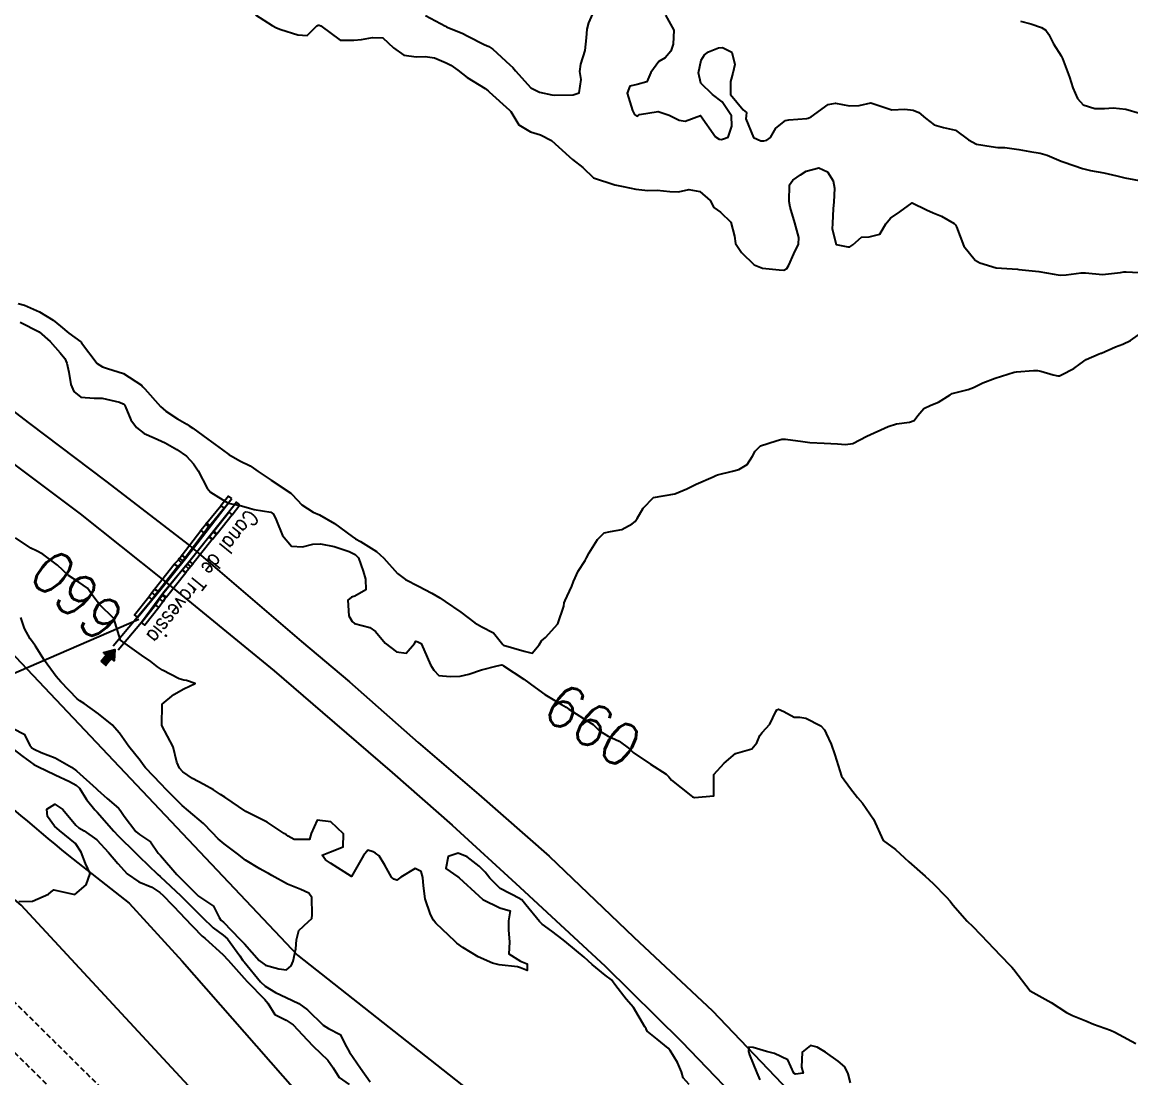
# Model space of a CAD drawing. Header units: metres. Extents: x 292545 to 299085, y 7450245 to 7463078.
# Drawn here: x 296518.3 to 296622.6, y 7461470.4 to 7461569.7 of the extents above; entities that cross this region are included whole.
import ezdxf
from ezdxf.enums import TextEntityAlignment as Align

# ---------------------------------------------------------------- set-up
doc = ezdxf.new("R2010")
doc.units = ezdxf.units.M
for name, pattern in [('CONTINUO', [0]), ('DASHED', [0.75, 0.5, -0.25]), ('TRACEJADO', [8.7, 8, -0.7])]:
    doc.linetypes.add(name, pattern=pattern)
for name, color, linetype in [('BUEIRO', 151, 'Continuous'), ('CANAL', 151, 'Continuous'), ('Cotas', 45, 'Continuous'), ('Curvas de Nivel 1m', 11, 'Continuous'), ('Curvas de Nivel 5m', 15, 'Continuous'), ('Hidrografia', 140, 'Continuous'), ('Linha Férrea', 20, 'Continuous'), ('TEXTO', 45, 'Continuous'), ('Vias Primárias', 230, 'Continuous'), ('Vias Secundárias', 230, 'DASHED')]:
    doc.layers.add(name, color=color, linetype=linetype)
doc.styles.add('ROMANS', font='romans', dxfattribs={"height": 0.2})
doc.styles.add('SIMPLEX', font='simplex', dxfattribs={"height": 0.2})
doc.styles.add('Style-STANDARD', font='STANDARD.shx')

msp = doc.modelspace()

# ---------------------------------------------------------------- hatches: boundary and pattern name
at = {"layer": 'TEXTO'}
msp.add_hatch(color=256, dxfattribs=at).paths.add_polyline_path([(296525.72, 7461509.61), (296526.24, 7461510.24), (296525.97, 7461510.45), (296527.02, 7461510.72), (296526.96, 7461509.64), (296526.7, 7461509.86), (296526.18, 7461509.23)])

# ---------------------------------------------------------------- linework, layer by layer
at = {"layer": 'BUEIRO', "linetype": 'TRACEJADO', "flags": 128}
for points in [[(296529.15, 7461513.75), (296526.88, 7461511.03)], [(296529.52, 7461513.26), (296527.34, 7461510.65)]]:
    msp.add_lwpolyline(points, dxfattribs=at)
at = {"layer": 'CANAL', "linetype": 'CONTINUO'}
for points in [[(296538.04, 7461524.91, 659.31), (296537.72, 7461525.15, 659.34), (296537.01, 7461524.25, 660.06), (296537.32, 7461524, 660.05)], [(296538.8, 7461524.33, 659.33), (296538.48, 7461524.58, 659.19), (296537.76, 7461523.64, 660.04), (296538.07, 7461523.39, 660.02)]]:
    msp.add_polyline3d(points, close=True, dxfattribs=at)
for points in [[(296529.15, 7461513.75, 659.86), (296529.17, 7461513.72, 659.15), (296531.36, 7461516.4, 659.64), (296533.66, 7461519.27, 659.57), (296538.04, 7461524.91, 659.31)], [(296529.52, 7461513.26, 659.93), (296529.52, 7461513.28, 659.24), (296531.64, 7461516.14, 659.69), (296533.99, 7461518.95, 659.56), (296538.48, 7461524.58, 659.19)], [(296537.32, 7461524, 660.05), (296535.95, 7461522.34, 660.06), (296535.67, 7461522.63, 660.06), (296537.01, 7461524.25, 660.06)], [(296538.07, 7461523.39, 660.02), (296536.64, 7461521.61, 660.04), (296536.33, 7461521.86, 660.04), (296537.76, 7461523.64, 660.04)], [(296535.41, 7461521.66, 660.25), (296533.64, 7461519.34, 660.02), (296533.35, 7461519.61, 660.02), (296535.11, 7461521.92, 660.25)], [(296535.42, 7461521.68, 660.34), (296535.41, 7461521.66, 660.25), (296535.11, 7461521.92, 660.25), (296535.12, 7461521.94, 660.34)], [(296535.84, 7461522.25, 660.32), (296535.42, 7461521.68, 660.34), (296535.12, 7461521.94, 660.34), (296535.58, 7461522.5, 660.32)], [(296535.67, 7461522.63, 660.06), (296535.58, 7461522.5, 660.32), (296535.84, 7461522.25, 660.32), (296535.95, 7461522.34, 660.06)], [(296536.64, 7461521.61, 660.04), (296536.6, 7461521.55, 660.31), (296536.28, 7461521.8, 660.31), (296536.33, 7461521.86, 660.04)], [(296536.19, 7461521.06, 660.21), (296534.37, 7461518.77, 660.02), (296534.06, 7461519.02, 660.02), (296535.88, 7461521.31, 660.21)], [(296536.23, 7461521.1, 660.32), (296536.19, 7461521.06, 660.21), (296535.88, 7461521.31, 660.21), (296535.92, 7461521.36, 660.32)], [(296536.6, 7461521.55, 660.31), (296536.23, 7461521.1, 660.32), (296535.92, 7461521.36, 660.32), (296536.28, 7461521.8, 660.31)], [(296532.94, 7461518.52, 660.25), (296531.09, 7461516.19, 660.02), (296530.75, 7461516.38, 660.02), (296532.61, 7461518.75, 660.25)], [(296532.95, 7461518.54, 660.35), (296532.94, 7461518.52, 660.25), (296532.61, 7461518.75, 660.25), (296532.64, 7461518.77, 660.35)], [(296533.29, 7461518.88, 660.36), (296532.95, 7461518.54, 660.35), (296532.64, 7461518.77, 660.35), (296533, 7461519.15, 660.36)], [(296533.45, 7461519.05, 660.2), (296533.29, 7461518.88, 660.36), (296533, 7461519.15, 660.36), (296533.11, 7461519.3, 660.2)], [(296533.62, 7461519.32, 660.2), (296533.45, 7461519.05, 660.2), (296533.11, 7461519.3, 660.2), (296533.32, 7461519.57, 660.2)], [(296533.64, 7461519.34, 660.02), (296533.62, 7461519.32, 660.2), (296533.32, 7461519.57, 660.2), (296533.35, 7461519.61, 660.02)], [(296534.17, 7461518.53, 660.16), (296534, 7461518.31, 660.31), (296533.69, 7461518.56, 660.31), (296533.86, 7461518.78, 660.16)], [(296534.36, 7461518.76, 660.17), (296534.17, 7461518.53, 660.16), (296533.86, 7461518.78, 660.16), (296534.05, 7461519.02, 660.17)], [(296534.37, 7461518.77, 660.02), (296534.36, 7461518.76, 660.17), (296534.05, 7461519.02, 660.17), (296534.06, 7461519.02, 660.02)], [(296533.69, 7461517.92, 660.22), (296531.89, 7461515.65, 660), (296531.5, 7461515.91, 660), (296533.37, 7461518.2, 660.22)], [(296533.7, 7461517.96, 660.35), (296533.69, 7461517.92, 660.22), (296533.37, 7461518.2, 660.22), (296533.4, 7461518.21, 660.35)], [(296534, 7461518.31, 660.31), (296533.7, 7461517.96, 660.35), (296533.4, 7461518.21, 660.35), (296533.69, 7461518.56, 660.31)], [(296530.55, 7461515.43, 659.87), (296529.15, 7461513.75, 659.86), (296528.87, 7461513.98, 659.86), (296530.21, 7461515.67, 659.87)], [(296530.82, 7461515.84, 660.21), (296530.55, 7461515.43, 659.87), (296530.21, 7461515.67, 659.87), (296530.5, 7461516.07, 660.21)], [(296531.09, 7461516.17, 660.23), (296530.82, 7461515.84, 660.21), (296530.5, 7461516.07, 660.21), (296530.72, 7461516.37, 660.23)], [(296531.09, 7461516.19, 660.02), (296531.09, 7461516.17, 660.23), (296530.72, 7461516.37, 660.23), (296530.75, 7461516.38, 660.02)], [(296531.8, 7461515.61, 660.22), (296531.56, 7461515.23, 660.21), (296531.24, 7461515.47, 660.21), (296531.51, 7461515.83, 660.22)], [(296531.89, 7461515.65, 660), (296531.8, 7461515.61, 660.22), (296531.51, 7461515.83, 660.22), (296531.5, 7461515.91, 660)], [(296531.16, 7461514.67, 659.86), (296529.83, 7461513.01, 659.93), (296529.52, 7461513.26, 659.93), (296530.84, 7461514.91, 659.86)], [(296531.56, 7461515.23, 660.21), (296531.16, 7461514.67, 659.86), (296530.84, 7461514.91, 659.86), (296531.24, 7461515.47, 660.21)]]:
    msp.add_polyline3d(points, dxfattribs=at)
at = {"layer": 'Curvas de Nivel 1m', "flags": 128}
for points, elevation in [([(296556.25, 7461570.37), (296558.14, 7461569.35), (296558.23, 7461569.3), (296558.35, 7461569.25), (296559.7, 7461568.7), (296560.23, 7461568.43), (296561.77, 7461567.65), (296562.22, 7461567.45), (296562.59, 7461567.2), (296564.2, 7461565.74), (296564.49, 7461565.47), (296564.74, 7461565.17), (296566.17, 7461563.55), (296566.98, 7461563.14), (296568.16, 7461562.9), (296568.43, 7461562.86), (296570.16, 7461562.89), (296570.73, 7461563.1), (296570.92, 7461564.36), (296570.77, 7461565.1), (296570.88, 7461565.78), (296571.27, 7461567.09), (296571.41, 7461568.28), (296571.46, 7461569.09), (296571.64, 7461569.69), (296572.26, 7461571.08)], 657), ([(296540.25, 7461570.42), (296541.82, 7461569.44), (296542.24, 7461569.21), (296542.63, 7461569.04), (296544.23, 7461568.55), (296545.13, 7461568.5), (296546.02, 7461569.39), (296546.17, 7461569.46), (296546.24, 7461569.46), (296546.4, 7461569.39), (296548.22, 7461568.04), (296549.52, 7461568.05), (296550.22, 7461568.11), (296551.27, 7461568.29), (296552.23, 7461568.27), (296553.26, 7461567.31), (296554.21, 7461566.64), (296555.42, 7461566.49), (296556.21, 7461566.52), (296557.09, 7461566.38), (296558.2, 7461565.91), (296558.63, 7461565.68), (296559.31, 7461565.23), (296560.18, 7461564.54), (296561.88, 7461563.49), (296562.16, 7461563.27), (296562.24, 7461563.2), (296564.15, 7461561.46), (296564.29, 7461561.33), (296564.39, 7461561.18), (296565.03, 7461560.07), (296566.13, 7461559.43), (296567.09, 7461559.14), (296568.12, 7461558.61), (296569.77, 7461557.11), (296570.09, 7461556.83), (296571.06, 7461556.07), (296572.07, 7461555.08), (296574.06, 7461554.44), (296574.85, 7461554.27), (296576.06, 7461554.02), (296577.17, 7461553.91), (296578.06, 7461553.93), (296579.26, 7461553.8), (296580.05, 7461553.79), (296581.04, 7461554), (296582.06, 7461553.82), (296583.03, 7461552.96), (296583.38, 7461552.29), (296584.03, 7461551.85), (296584.98, 7461550.93), (296585.33, 7461549.6), (296585.43, 7461548.93), (296585.99, 7461548.08), (296587.2, 7461546.91), (296587.97, 7461546.6), (296589.53, 7461546.44), (296589.97, 7461546.42), (296590.27, 7461546.57), (296590.44, 7461546.87), (296590.91, 7461547.94), (296591.35, 7461548.86), (296591.39, 7461549.48), (296591.02, 7461550.86), (296590.57, 7461552.33), (296590.47, 7461552.87), (296590.51, 7461554.42), (296590.82, 7461554.86), (296591.54, 7461555.39), (296592.08, 7461555.73), (296593.27, 7461556.02), (296594.08, 7461555.65), (296594.62, 7461554.81), (296594.76, 7461554.12), (296594.68, 7461552.81), (296594.63, 7461552.22), (296594.56, 7461550.81), (296594.52, 7461550.31), (296594.89, 7461548.81), (296595.99, 7461548.59), (296596.18, 7461548.61), (296596.48, 7461548.8), (296597.29, 7461549.5), (296598, 7461549.53), (296599, 7461549.78), (296599.59, 7461550.76), (296600.03, 7461551.31), (296600.88, 7461551.9), (296602.04, 7461552.73), (296603.39, 7461552.07), (296604.03, 7461551.8), (296604.81, 7461551.48), (296606.02, 7461550.81), (296606.13, 7461550.68), (296606.22, 7461550.48), (296606.91, 7461548.67), (296607.98, 7461547.36), (296608.42, 7461547.1), (296609.97, 7461546.63), (296611.97, 7461546.49), (296612.1, 7461546.48), (296613.97, 7461546.27), (296615.43, 7461546.03), (296615.97, 7461545.95), (296616.56, 7461545.96), (296617.97, 7461546.17), (296618.36, 7461546.15), (296619.97, 7461545.99), (296621.66, 7461546.18), (296621.97, 7461546.25), (296622.2, 7461546.25), (296623.97, 7461546.15)], 658), ([(296578.85, 7461570.41), (296579.62, 7461569), (296579.55, 7461567.66), (296579.33, 7461567), (296578.81, 7461566.4), (296578.2, 7461566.04), (296577.47, 7461565.02), (296577.08, 7461564.13), (296576.18, 7461563.86), (296575.5, 7461563.72), (296575.22, 7461563.05), (296575.75, 7461561.44), (296575.92, 7461561.04), (296576.14, 7461560.89), (296576.24, 7461560.94), (296576.4, 7461561.04), (296578.15, 7461561.33), (296579.18, 7461561), (296580.14, 7461560.52), (296580.68, 7461560.43), (296582.14, 7461560.96), (296583.54, 7461558.95), (296583.88, 7461558.72), (296584.11, 7461558.71), (296584.3, 7461558.75), (296584.74, 7461558.93), (296585.1, 7461559.96), (296585.06, 7461560.93), (296584.16, 7461562.23), (296583.26, 7461562.95), (296582.18, 7461564), (296581.94, 7461564.96), (296582.2, 7461566.15), (296582.51, 7461566.66), (296582.9, 7461566.95), (296583.84, 7461567.32), (296584.22, 7461567.35), (296585.09, 7461566.93), (296585.36, 7461565.77), (296585.18, 7461564.93), (296584.95, 7461564.16), (296584.95, 7461562.93), (296586.15, 7461561.48), (296586.46, 7461561.23), (296586.42, 7461560.92), (296586.4, 7461560.65), (296587.12, 7461558.9), (296587.81, 7461558.59), (296588.11, 7461558.58), (296588.37, 7461558.63), (296588.72, 7461558.88), (296589.23, 7461559.78), (296590.14, 7461560.49), (296590.44, 7461560.56), (296592.14, 7461560.68), (296592.28, 7461560.7), (296592.56, 7461560.84), (296594.15, 7461562), (296594.85, 7461562.12), (296596.15, 7461561.86), (296597.06, 7461561.89), (296598.16, 7461562.15), (296599.19, 7461561.81), (296600.15, 7461561.49), (296601.35, 7461561.54), (296602.15, 7461561.47), (296602.68, 7461561.25), (296603.31, 7461560.71), (296604.13, 7461560.09), (296605, 7461559.82), (296606.13, 7461559.57), (296607.36, 7461558.67), (296608.11, 7461558.27), (296609.5, 7461558.03), (296610.11, 7461557.96), (296610.78, 7461557.95), (296612.1, 7461557.77), (296613.12, 7461557.58), (296614.1, 7461557.42), (296614.75, 7461557.23), (296616.09, 7461556.67), (296616.37, 7461556.56), (296618.08, 7461555.96), (296618.84, 7461555.78), (296620.08, 7461555.56), (296621.3, 7461555.27), (296622.07, 7461555.09), (296623.76, 7461554.78)], 657), ([(296612.25, 7461569.84), (296613.22, 7461569.57), (296614.24, 7461569.24), (296614.64, 7461568.99), (296614.91, 7461568.58), (296615.34, 7461567.69), (296616.09, 7461566.56), (296616.21, 7461566.33), (296616.85, 7461564.55), (296617.17, 7461563.55), (296617.6, 7461562.55), (296618.16, 7461561.95), (296619.25, 7461561.62), (296620.15, 7461561.63), (296620.98, 7461561.67), (296622.15, 7461561.56), (296623.45, 7461561.18)], 656), ([(296517.93, 7461543.26), (296518.53, 7461543.12), (296519.92, 7461542.5), (296521.21, 7461541.69), (296521.9, 7461541.13), (296522.7, 7461540.48), (296523.81, 7461539.65), (296523.85, 7461539.62), (296523.88, 7461539.56), (296525.37, 7461537.63), (296525.86, 7461537.3), (296526.32, 7461537.16), (296527.85, 7461536.7), (296529.52, 7461535.58), (296529.67, 7461535.42), (296529.83, 7461535.23), (296531.31, 7461533.57), (296531.81, 7461533.13), (296532.93, 7461532.42), (296533.8, 7461531.92), (296534.03, 7461531.77), (296534.36, 7461531.53), (296535.78, 7461530.51), (296537.15, 7461529.5), (296537.76, 7461529.06), (296538.77, 7461528.46), (296539.75, 7461528), (296540.07, 7461527.79), (296540.5, 7461527.46), (296541.73, 7461526.65), (296543.57, 7461525.42), (296543.71, 7461525.29), (296544.62, 7461524.33), (296545.7, 7461523.65), (296546.28, 7461523.38), (296547.68, 7461522.58), (296549.35, 7461521.35), (296549.67, 7461521.14), (296550.14, 7461520.87), (296551.65, 7461519.95), (296552.34, 7461519.31), (296553.63, 7461517.86), (296554.39, 7461517.29), (296555.61, 7461516.69), (296556.86, 7461516.01), (296557.6, 7461515.57), (296558.11, 7461515.24), (296559.58, 7461514.22), (296560.91, 7461513.22), (296561.57, 7461512.85), (296562.66, 7461512.29), (296563.53, 7461511.18), (296563.55, 7461511.16), (296563.6, 7461511.14), (296565.54, 7461510.55), (296566.31, 7461510.38), (296566.95, 7461511.15), (296567.16, 7461511.54), (296567.56, 7461511.85), (296568.7, 7461513.12), (296569.26, 7461514.79), (296569.31, 7461515.11), (296569.39, 7461515.32), (296569.6, 7461515.73), (296570.04, 7461516.68), (296570.2, 7461517.1), (296570.63, 7461518.1), (296571.27, 7461519.09), (296571.41, 7461519.33), (296571.65, 7461519.8), (296572.45, 7461521.08), (296573.06, 7461521.68), (296573.67, 7461521.81), (296574.72, 7461522.01), (296575.69, 7461522.53), (296575.98, 7461522.75), (296576.19, 7461523.03), (296576.73, 7461524), (296577.71, 7461525.02), (296579.72, 7461525.37), (296580.86, 7461525.84), (296581.73, 7461526.26), (296583.32, 7461526.95), (296583.59, 7461527.08), (296583.74, 7461527.14), (296585.16, 7461527.5), (296585.74, 7461527.65), (296586.54, 7461528.12), (296587.04, 7461528.91), (296587.29, 7461529.38), (296587.77, 7461529.88), (296589.25, 7461530.35), (296589.78, 7461530.5), (296590.13, 7461530.52), (296591.78, 7461530.28), (296592.42, 7461530.2), (296593.78, 7461530.14), (296595.03, 7461530.06), (296595.78, 7461530.01), (296596.46, 7461530.11), (296597.78, 7461530.78), (296599.79, 7461531.71), (296600.58, 7461531.96), (296601.8, 7461532.12), (296602.25, 7461532.27), (296602.6, 7461532.72), (296603.15, 7461533.38), (296603.82, 7461533.72), (296604.53, 7461533.99), (296605.63, 7461534.68), (296605.83, 7461534.79), (296607.32, 7461535.18), (296607.84, 7461535.38), (296608.7, 7461535.8), (296609.85, 7461536.24), (296611.06, 7461536.62), (296611.66, 7461536.81), (296611.86, 7461536.84), (296613.48, 7461536.97), (296613.86, 7461536.96), (296614.16, 7461536.89), (296615.33, 7461536.57), (296615.76, 7461536.47), (296615.85, 7461536.46), (296615.93, 7461536.48), (296616.12, 7461536.56), (296617.26, 7461537.15), (296617.86, 7461537.6), (296618.42, 7461537.99), (296619.64, 7461538.52), (296619.81, 7461538.59), (296619.87, 7461538.61), (296621.2, 7461539.18), (296621.89, 7461539.45), (296622.6, 7461539.78), (296623.58, 7461540.47)], 659), ([(296517.45, 7461503.3), (296518.49, 7461502.76), (296519.02, 7461501.71), (296519.2, 7461501.48), (296519.43, 7461501.33), (296520.09, 7461501.03), (296521.42, 7461500.53), (296522.94, 7461499.66), (296523.41, 7461499.31), (296525.28, 7461497.63), (296525.33, 7461497.57), (296525.38, 7461497.51), (296526.29, 7461496.7), (296527.36, 7461495.79), (296527.53, 7461495.61), (296527.91, 7461495.05), (296528.99, 7461493.59), (296529.33, 7461493.32), (296530.38, 7461492.63), (296531.11, 7461491.56), (296531.2, 7461491.45), (296531.31, 7461491.33), (296532.87, 7461489.54), (296533.29, 7461489.11), (296534.9, 7461487.52), (296535.26, 7461487.26), (296536.31, 7461486.56), (296536.84, 7461485.5), (296537.01, 7461485.26), (296537.24, 7461485.05), (296538.8, 7461483.47), (296539.22, 7461483.02), (296540.6, 7461481.46), (296541.19, 7461481.02), (296542.44, 7461480.68), (296543.18, 7461480.58), (296543.63, 7461480.97), (296543.81, 7461481.41), (296544.05, 7461482.57), (296544.12, 7461483.41), (296544.35, 7461484.29), (296545.24, 7461485.14), (296545.57, 7461485.4), (296545.6, 7461485.75), (296545.56, 7461487.4), (296545.27, 7461487.78), (296544.54, 7461488.14), (296543.28, 7461488.65), (296541.81, 7461489.44), (296541.48, 7461489.63), (296541.3, 7461489.73), (296540.68, 7461490.07), (296539.31, 7461490.9), (296538.56, 7461491.48), (296537.32, 7461492.44), (296536.73, 7461492.9), (296536.19, 7461493.51), (296535.35, 7461494.36), (296533.95, 7461495.53), (296533.37, 7461496.05), (296531.86, 7461497.56), (296531.39, 7461498.04), (296529.92, 7461499.58), (296529.7, 7461499.87), (296529.42, 7461500.26), (296528.34, 7461501.6), (296527.45, 7461502.86), (296526.78, 7461503.62), (296525.47, 7461504.67), (296524.12, 7461505.65), (296523.73, 7461505.9), (296523.49, 7461506.09), (296521.95, 7461507.68), (296521.51, 7461508.17), (296520.39, 7461509.69), (296519.55, 7461511.04), (296519.28, 7461511.43), (296519.05, 7461511.71), (296518.53, 7461512.69), (296518.17, 7461513.72)], 659), ([(296517.98, 7461487), (296519.26, 7461487.05), (296520.77, 7461487.69), (296521.03, 7461487.92), (296521.27, 7461488.12), (296523.26, 7461487.66), (296524.33, 7461488.59), (296524.69, 7461489.64), (296524.25, 7461490.59), (296523.86, 7461491.65), (296523.33, 7461492.47), (296521.8, 7461493.68), (296521.35, 7461494.1), (296520.69, 7461495.02), (296520.63, 7461495.69), (296521.37, 7461496.18), (296522.14, 7461495.67), (296523.35, 7461494.19), (296523.64, 7461493.95), (296524.13, 7461493.65), (296525.33, 7461492.8), (296526.43, 7461491.62), (296527.3, 7461490.59), (296528.19, 7461489.6), (296529.28, 7461488.85), (296530.49, 7461488.36), (296531.27, 7461487.84), (296531.58, 7461487.56), (296533.25, 7461485.82), (296533.51, 7461485.54), (296535.23, 7461483.75), (296535.35, 7461483.65), (296535.53, 7461483.52), (296537.2, 7461482.02), (296537.69, 7461481.49), (296539.18, 7461479.81), (296539.49, 7461479.47), (296541.15, 7461477.79), (296541.42, 7461477.45), (296542.07, 7461476.37), (296543.13, 7461475.84), (296543.8, 7461475.41), (296545.11, 7461473.99), (296545.7, 7461473.39), (296547.08, 7461472.07), (296547.57, 7461471.37), (296548.14, 7461470.44), (296549.06, 7461469.79)], 661)]:
    msp.add_lwpolyline(points, dxfattribs=dict(at, elevation=elevation))
at = {"layer": 'Curvas de Nivel 5m', "elevation": 660, "flags": 128}
for points in [[(296518.1, 7461541.52), (296519.9, 7461540.6), (296520.93, 7461539.69), (296521.87, 7461538.63), (296522.31, 7461538.11), (296522.52, 7461537.67), (296522.7, 7461536.82), (296522.88, 7461535.66), (296523.16, 7461535), (296523.82, 7461534.46), (296525.09, 7461534.37), (296525.82, 7461534.37), (296527.45, 7461533.98), (296527.82, 7461533.83), (296527.93, 7461533.73), (296528, 7461533.61), (296528.53, 7461532.33), (296529.06, 7461531.59), (296529.78, 7461531.04), (296530.72, 7461530.63), (296531.77, 7461530.16), (296532.87, 7461529.55), (296533.76, 7461528.9), (296534.42, 7461528.2), (296534.85, 7461527.52), (296535.72, 7461525.91), (296536.02, 7461525.51), (296537.7, 7461524.49), (296538.95, 7461524.23), (296539.7, 7461524.01), (296540.13, 7461523.9), (296541.69, 7461523.63), (296541.94, 7461523.44), (296542.21, 7461522.91), (296542.79, 7461521.43), (296543.66, 7461520.43), (296544.69, 7461520.38), (296545.66, 7461520.63), (296546.39, 7461520.65), (296547.66, 7461520.41), (296549.07, 7461519.94), (296549.65, 7461519.65), (296549.96, 7461519.35), (296550.38, 7461518.09), (296550.62, 7461517.34), (296550.63, 7461516.32), (296549.6, 7461515.73), (296549.3, 7461515.65), (296548.95, 7461515.36), (296549.04, 7461513.9), (296549.36, 7461513.35), (296549.57, 7461513.17), (296551.03, 7461512.79), (296551.56, 7461512.4), (296552.45, 7461511.31), (296553.54, 7461510.51), (296554.45, 7461510.38), (296555.21, 7461511.28), (296555.35, 7461511.49), (296555.55, 7461511.44), (296555.66, 7461511.39), (296555.85, 7461511.28), (296556.09, 7461510.73), (296556.73, 7461509.26), (296557.03, 7461508.77), (296557.51, 7461508.28), (296558.57, 7461508.18), (296559.51, 7461508.2), (296560.33, 7461508.41), (296561.52, 7461508.82), (296563.01, 7461509.19), (296563.44, 7461509.26), (296563.52, 7461509.23), (296563.61, 7461509.18), (296565.51, 7461507.92), (296566.57, 7461507.15), (296567.49, 7461506.48), (296569.06, 7461505.53), (296569.48, 7461505.29), (296569.75, 7461505.11), (296571.46, 7461504.01), (296572.03, 7461503.65), (296572.62, 7461503.08), (296573.45, 7461502.56), (296574.49, 7461502.1), (296575.44, 7461501.37), (296575.8, 7461501.04), (296577.42, 7461499.94), (296578.9, 7461499), (296579.15, 7461498.74), (296579.4, 7461498.43), (296581.23, 7461496.97), (296581.38, 7461496.87), (296581.57, 7461496.78), (296583.38, 7461496.95), (296583.4, 7461498.95), (296584.35, 7461500.01), (296585.43, 7461500.92), (296586.98, 7461501.36), (296587.44, 7461501.93), (296587.73, 7461502.62), (296587.95, 7461502.9), (296588.66, 7461503.69), (296589.22, 7461504.88), (296589.32, 7461505.04), (296589.48, 7461505.11), (296589.98, 7461504.87), (296590.96, 7461504.35), (296591.47, 7461504.35), (296592.05, 7461504.26), (296593.46, 7461503.53), (296593.79, 7461503.16), (296593.97, 7461502.82), (296594.43, 7461501.8), (296594.78, 7461500.81), (296595.4, 7461498.8), (296596.24, 7461497.65), (296596.9, 7461496.79), (296597.38, 7461496.26), (296598.43, 7461494.77), (296599.33, 7461492.76), (296600.48, 7461491.9), (296601.32, 7461491.12), (296601.73, 7461490.73), (296603.29, 7461489.39), (296604.03, 7461488.7), (296605.27, 7461487.44), (296605.62, 7461487.03), (296605.88, 7461486.68), (296607.24, 7461485.16), (296607.75, 7461484.65), (296609.22, 7461483.15), (296609.69, 7461482.64), (296611.2, 7461481.05), (296611.42, 7461480.84), (296611.62, 7461480.61), (296613.16, 7461478.59), (296615.15, 7461477.5), (296616.59, 7461476.56), (296617.14, 7461476.29), (296618.39, 7461475.78), (296619.13, 7461475.48), (296620.73, 7461474.9), (296621.13, 7461474.73), (296621.52, 7461474.5), (296623.11, 7461473.64)], [(296581.06, 7461469.8), (296580.51, 7461470.43), (296580.34, 7461470.98), (296579.96, 7461471.87), (296579.27, 7461473), (296579.1, 7461473.2), (296578.06, 7461474.05), (296577.12, 7461474.8), (296577.01, 7461475.02), (296576.91, 7461475.23), (296575.82, 7461477.03), (296575.15, 7461477.81), (296574.16, 7461479.06), (296573.75, 7461479.63), (296573.18, 7461480.07), (296571.95, 7461481.08), (296571.2, 7461481.76), (296569.57, 7461483.11), (296569.22, 7461483.4), (296568.14, 7461484.22), (296567.24, 7461484.86), (296566.97, 7461485.14), (296565.7, 7461486.71), (296565.33, 7461487.16), (296565.26, 7461487.21), (296565.16, 7461487.26), (296563.28, 7461488.22), (296562.32, 7461489.19), (296561.88, 7461489.78), (296561.3, 7461490.32), (296560.19, 7461491.22), (296559.32, 7461491.56), (296558.39, 7461491.24), (296558.16, 7461490.11), (296559.29, 7461489.32), (296559.43, 7461489.23), (296561.27, 7461487.55), (296561.66, 7461487.21), (296563.26, 7461486.4), (296564.21, 7461486.13), (296564.08, 7461485.18), (296564.07, 7461484.34), (296564.17, 7461483.18), (296564.09, 7461482.07), (296565.2, 7461481.39), (296565.82, 7461481.15), (296565.83, 7461480.51), (296565.19, 7461480.78), (296564.9, 7461480.87), (296563.19, 7461481.05), (296562.56, 7461481.2), (296561.2, 7461481.79), (296559.76, 7461482.67), (296559.21, 7461483.1), (296559.13, 7461483.15), (296559.04, 7461483.23), (296557.24, 7461484.97), (296557.01, 7461485.26), (296556.72, 7461485.8), (296556.23, 7461487.27), (296556.06, 7461488.49), (296556.02, 7461489.27), (296555.86, 7461489.84), (296555.3, 7461490.11), (296553.94, 7461489.29), (296553.56, 7461489.03), (296553.29, 7461489.11), (296553.06, 7461489.3), (296552.42, 7461490.43), (296551.89, 7461491.32), (296551.56, 7461491.57), (296551.32, 7461491.68), (296550.82, 7461491.84), (296550.41, 7461491.34), (296549.29, 7461489.35), (296547.31, 7461490.62), (296546.85, 7461490.92), (296546.54, 7461491.38), (296547.32, 7461491.68), (296548.52, 7461492.16), (296548.54, 7461493.36), (296547.35, 7461494.51), (296546.07, 7461494.67), (296545.49, 7461493.4), (296545.33, 7461492.85), (296543.91, 7461492.83), (296543.33, 7461493.17), (296543.19, 7461493.28), (296542.97, 7461493.42), (296541.35, 7461494.47), (296539.36, 7461495.47), (296537.38, 7461496.81), (296536.97, 7461497.09), (296536.31, 7461497.51), (296535.39, 7461498.03), (296534.34, 7461498.59), (296533.41, 7461499.22), (296533.12, 7461499.54), (296532.85, 7461500.12), (296532.5, 7461501.55), (296531.45, 7461503.56), (296531.48, 7461505.56), (296532.57, 7461506.47), (296533.5, 7461507.03), (296534.58, 7461507.52), (296533.76, 7461507.79), (296533.51, 7461507.82), (296533.09, 7461507.96), (296531.52, 7461508.78), (296531.03, 7461509.08), (296530.41, 7461509.58), (296529.53, 7461510.18), (296527.55, 7461511.61), (296526.94, 7461513.62), (296525.59, 7461514.95), (296525.04, 7461515.64), (296524.45, 7461516.48), (296523.62, 7461517.04), (296522.67, 7461517.67), (296521.63, 7461518.64), (296520.25, 7461519.69), (296519.65, 7461519.99), (296519.12, 7461520.24), (296517.67, 7461521.23)], [(296517.43, 7461501.37), (296518.35, 7461500.65), (296519.41, 7461499.9), (296519.76, 7461499.7), (296521.4, 7461498.92), (296522.76, 7461498.3), (296523.39, 7461497.96), (296523.69, 7461497.66), (296524.35, 7461496.62), (296525.14, 7461495.63), (296525.25, 7461495.52), (296525.36, 7461495.41), (296526.93, 7461493.61), (296527.33, 7461493.18), (296528.96, 7461491.59), (296529.31, 7461491.25), (296530.15, 7461490.43), (296531.08, 7461489.56), (296531.29, 7461489.37), (296533.24, 7461487.54), (296533.26, 7461487.52), (296535.24, 7461485.52), (296536.26, 7461484.53), (296537.23, 7461483.84), (296537.61, 7461483.49), (296538.77, 7461481.91), (296539.08, 7461481.47), (296539.19, 7461481.32), (296540.72, 7461479.45), (296541.17, 7461479.03), (296542.15, 7461478.44), (296543.15, 7461477.99), (296544.34, 7461477.41), (296545.14, 7461476.83), (296546.62, 7461475.38), (296547.12, 7461475.07), (296548.23, 7461474.48), (296548.82, 7461473.35), (296549.1, 7461472.84), (296550.13, 7461471.34), (296551.06, 7461470.04)], [(296596.24, 7461469.96), (296596.04, 7461470.8), (296595.72, 7461471.45), (296595.08, 7461471.99), (296593.89, 7461472.82), (296593.1, 7461473.29), (296592.49, 7461473.45), (296591.7, 7461472.84), (296591.65, 7461471.42), (296591.79, 7461470.85), (296591.07, 7461470.77), (296590.93, 7461470.86), (296590.35, 7461472.12), (296589.09, 7461472.7), (296588.35, 7461472.89), (296587.1, 7461473.28), (296586.69, 7461473.31), (296586.64, 7461472.91), (296586.75, 7461472.57), (296587.08, 7461471.75), (296587.44, 7461470.9), (296587.73, 7461470.23)]]:
    msp.add_lwpolyline(points, dxfattribs=at)
at = {"layer": 'Hidrografia'}
msp.add_lwpolyline([(296219.99, 7461658.33), (296236.54, 7461652.99), (296302.05, 7461622.91), (296321.91, 7461616.04), (296337.45, 7461609.68), (296398.23, 7461583.47), (296425.81, 7461568.5), (296514.94, 7461512.89), (296544.22, 7461481.95), (296583.61, 7461450.88), (296607.1, 7461424.36), (296628.61, 7461398.76), (296644.28, 7461367.31), (296650.76, 7461358.34), (296655.18, 7461340.32), (296656.71, 7461329.43), (296668.98, 7461295.65), (296671.41, 7461294.21), (296670.2, 7461283.59), (296674.72, 7461275.5), (296675.69, 7461247.78)], dxfattribs=at)
at = {"layer": 'Linha Férrea', "linetype": 'Continuous'}
for points in [[(296451.54, 7461575.57), (296463.15, 7461569.03), (296470.8, 7461564.5), (296478.98, 7461559.53), (296486.73, 7461554.58), (296492.56, 7461550.82), (296499.17, 7461546.28), (296506.19, 7461541.38), (296513.29, 7461536.34), (296518.98, 7461531.98), (296526.17, 7461526.54), (296534.05, 7461520.51), (296544.59, 7461511.47), (296549.11, 7461507.68), (296555.57, 7461501.97), (296561.28, 7461497.09), (296567.88, 7461491.27), (296575.87, 7461483.66), (296583.25, 7461476.72), (296590.46, 7461469.21)], [(296449.58, 7461571.98), (296461.11, 7461565.49), (296468.7, 7461561), (296476.82, 7461556.06), (296484.53, 7461551.14), (296490.3, 7461547.42), (296496.87, 7461542.9), (296503.84, 7461538.22), (296510.87, 7461533.04), (296516.61, 7461528.85), (296523.76, 7461523.47), (296531.49, 7461517.33), (296542, 7461508.71), (296546.56, 7461504.78), (296553.12, 7461499.16), (296558.76, 7461494.2), (296565.12, 7461488.37), (296573.15, 7461480.92), (296580.34, 7461473.85), (296587.47, 7461466.43)]]:
    msp.add_lwpolyline(points, dxfattribs=at)
at = {"layer": 'TEXTO', "linetype": 'CONTINUO', "flags": 128}
for points in [[(296526.04, 7461510.47), (296526.04, 7461510.4)], [(296526.13, 7461510.5), (296526.15, 7461510.31)], [(296526.34, 7461509.43), (296526.23, 7461510.52)], [(296526.43, 7461509.54), (296526.33, 7461510.55)], [(296526.52, 7461509.65), (296526.43, 7461510.57)], [(296526.61, 7461509.76), (296526.53, 7461510.6)], [(296526.7, 7461509.86), (296526.62, 7461510.62)], [(296526.81, 7461509.77), (296526.72, 7461510.65)], [(296526.92, 7461509.68), (296526.82, 7461510.67)], [(296526.98, 7461510.05), (296526.92, 7461510.7)], [(296525.83, 7461509.52), (296525.81, 7461509.71)], [(296525.94, 7461509.43), (296525.9, 7461509.82)], [(296526.05, 7461509.34), (296525.99, 7461509.93)], [(296526.16, 7461509.25), (296526.08, 7461510.04)], [(296526.25, 7461509.32), (296526.17, 7461510.15)]]:
    msp.add_lwpolyline(points, dxfattribs=at)
at = {"layer": 'TEXTO', "linetype": 'CONTINUO'}
msp.add_polyline3d([(296529.28, 7461513.53, 0), (296506.65, 7461503.74, 0)], dxfattribs=at)
msp.add_polyline3d([(296525.72, 7461509.61, 0), (296526.24, 7461510.24, 0), (296525.97, 7461510.45, 0), (296527.02, 7461510.72, 0), (296526.96, 7461509.64, 0), (296526.7, 7461509.86, 0), (296526.18, 7461509.23, 0)], close=True, dxfattribs=at)
at = {"layer": 'TEXTO'}
msp.add_point((296526.18, 7461509.23), dxfattribs=at)
at = {"layer": 'Vias Primárias'}
for points in [[(296390.59, 7461575.87, 0.000017), (296427.55, 7461557.18, 0.000726), (296450.73, 7461545.51, -0.049818), (296466.77, 7461535.34, 0.001961), (296501.76, 7461508.16, -0.010894), (296522.66, 7461491.33), (296528.36, 7461486.85), (296533.35, 7461481.41), (296560.42, 7461450.56), (296591.17, 7461414.36), (296599.12, 7461405.3, -0.032911), (296606.73, 7461391.08), (296619.76, 7461362.29), (296636.51, 7461324.87), (296652.79, 7461281.91, 0.252984), (296670.31, 7461269.53, -0.027348), (296679.73, 7461269.83), (296695.95, 7461273.79), (296706.64, 7461278.69), (296712.06, 7461281.17, 0.386976), (296714.3, 7461290.22)], [(296875.36, 7461346.23), (296841.83, 7461326.26), (296784.72, 7461301.67), (296736.65, 7461285.36), (296708.09, 7461273.5), (296696.41, 7461269.65), (296680.49, 7461266.56, -0.067835), (296670.29, 7461263.1, -0.307867), (296646.51, 7461279.36), (296629.47, 7461322.78), (296613.87, 7461359.72), (296600.87, 7461388.44, 0.042845), (296593.33, 7461402.07), (296586.29, 7461410.17), (296555.61, 7461446.29), (296518.21, 7461486.66, 0.010732), (296497.83, 7461503.07, -0.001961), (296462.81, 7461530.27, 0.049818), (296447.84, 7461539.76, -0.000726), (296424.65, 7461551.44, -0.000017), (296387.69, 7461570.13, 0.028434)]]:
    msp.add_lwpolyline(points, format="xyb", dxfattribs=at)
at = {"layer": 'Vias Secundárias'}
for points in [[(296625.69, 7461315.01), (296617.65, 7461336.07), (296597.89, 7461375.14), (296589.49, 7461392.65), (296559.56, 7461431.13), (296528.44, 7461466.8), (296517.71, 7461477.42), (296510.83, 7461483.4), (296476.61, 7461512.46), (296450.65, 7461530.99, 0.110827), (296439.37, 7461539.69), (296414.3, 7461551.38), (296358.88, 7461576.32), (296310.8, 7461594.39), (296279.23, 7461604.85), (296221.05, 7461629.64), (296189.31, 7461642.8, 0.014374)], [(296219.75, 7461626.54), (296278.04, 7461601.71), (296309.68, 7461591.22), (296357.6, 7461573.22), (296412.9, 7461548.32), (296437.95, 7461536.64, -0.064802), (296449.06, 7461528.76), (296474.73, 7461510.22), (296508.64, 7461480.85), (296515.42, 7461474.95), (296525.99, 7461464.49), (296556.96, 7461428.99), (296586.62, 7461390.87), (296594.87, 7461373.65), (296614.57, 7461334.71), (296622.05, 7461313.8)]]:
    msp.add_lwpolyline(points, format="xyb", dxfattribs=at)

# ---------------------------------------------------------------- texts
at = {"layer": 'Cotas', "style": 'Style-STANDARD'}
for rotation, p in [(136.7314, (296523.48, 7461515.79, 660)), (326.2944, (296572, 7461503.59, 660))]:
    msp.add_text('660', height=4, rotation=rotation, dxfattribs=at).set_placement(p, align=Align.MIDDLE_CENTER)
at = {"layer": 'TEXTO', "width": 0.8}
for s, height, rotation, style, p in [('Canal de Travessia', 1.5, 231.2071, 'ROMANS', (296539.52, 7461523.98)), ('112', 0.06, 50.7332, 'SIMPLEX', (296526.08, 7461510.22))]:
    msp.add_text(s, height=height, rotation=rotation, dxfattribs=dict(at, style=style)).set_placement(p)

doc.saveas('drawing.dxf')
